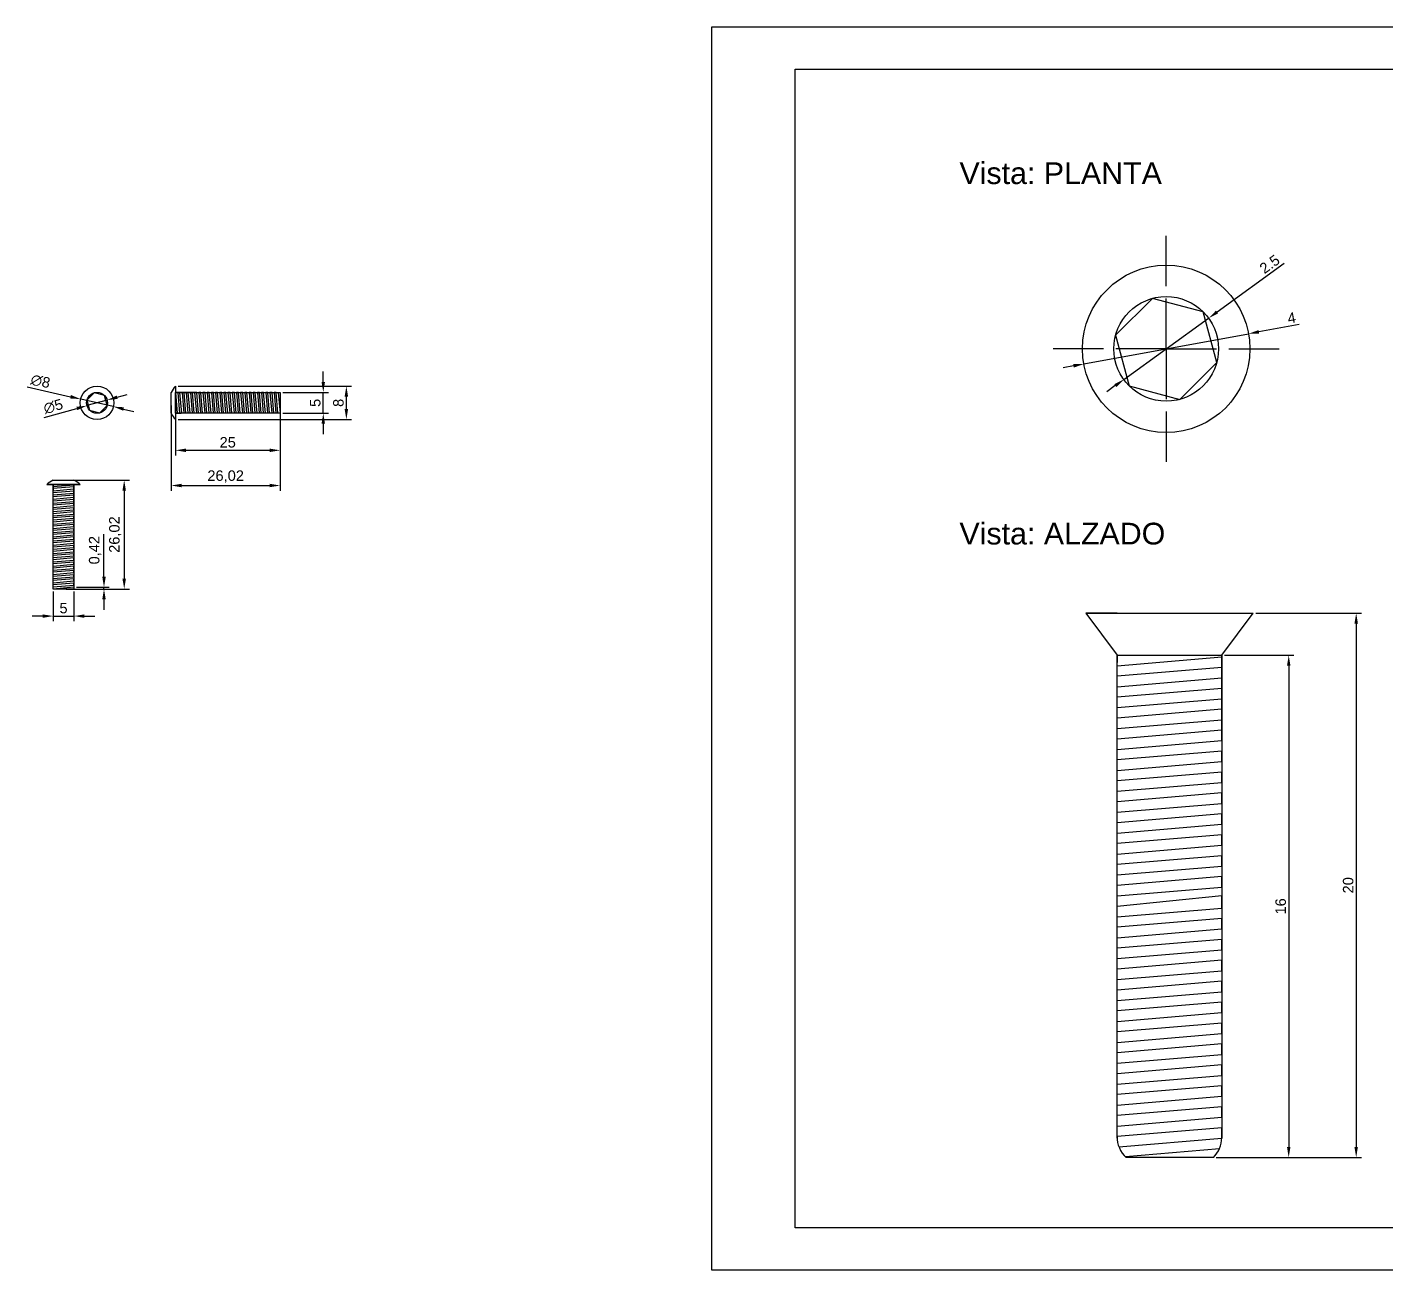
# Model space of a CAD drawing. Header units: millimetres. Extents: x 1406 to 3086, y 1988 to 2285.
# Drawn here: x 2502.3 to 2827, y 1988.1 to 2285.1 of the extents above; entities that cross this region are included whole.
import ezdxf

# ---------------------------------------------------------------- set-up
doc = ezdxf.new("R2010")
doc.units = ezdxf.units.MM
doc.linetypes.add('ACAD_ISO02W100', pattern=[15, 12, -3])
for name, color, linetype in [('BASE', 7, 'Continuous'), ('Cajetín', 7, 'Continuous'), ('COTA', 252, 'Continuous')]:
    doc.layers.add(name, color=color, linetype=linetype)
doc.styles.get("Standard").update_dxf_attribs({"font": 'arial.ttf'})
doc.dimstyles.new('ISO-25', dxfattribs={"dimtxt": 2.5, "dimasz": 2.5, "dimexe": 1.25, "dimexo": 0.625, "dimtad": 1, "dimtxsty": 'Standard', "dimcen": 2.5, "dimadec": 0, "dimazin": 0, "dimtfac": 1, "dimtmove": 0, "dimatfit": 3, "dimfxl": 1, "dimarcsym": 0})

# ---------------------------------------------------------------- blocks, each defined once
blk = doc.blocks.new('*D1')
at = {"color": 0, "lineweight": -2, "transparency": 16777216}
for p, q in [((2536.76, 2194.68), (2536.76, 2174.3)), ((2562.77, 2194.68), (2562.77, 2174.3)), ((2539.26, 2175.55), (2560.27, 2175.55))]:
    blk.add_line(p, q, dxfattribs=at)
at = {"color": 0, "transparency": 16777216}
for points in [[(2539.26, 2175.97), (2539.26, 2175.14), (2536.76, 2175.55)], [(2560.27, 2175.97), (2560.27, 2175.14), (2562.77, 2175.55)]]:
    blk.add_solid(points, dxfattribs=at)
at = {"color": 0, "transparency": 16777216, "insert": (2549.77, 2177.68), "char_height": 2.5, "attachment_point": 5}
blk.add_mtext('26,02', dxfattribs=at)
blk = doc.blocks.new('*D2')
at = {"color": 0, "lineweight": -2, "transparency": 16777216}
for p, q in [((2537.77, 2194.68), (2537.77, 2182.72)), ((2562.77, 2194.68), (2562.77, 2182.72)), ((2540.27, 2183.97), (2560.27, 2183.97))]:
    blk.add_line(p, q, dxfattribs=at)
at = {"color": 0, "transparency": 16777216}
for points in [[(2540.27, 2184.38), (2540.27, 2183.55), (2537.77, 2183.97)], [(2560.27, 2184.38), (2560.27, 2183.55), (2562.77, 2183.97)]]:
    blk.add_solid(points, dxfattribs=at)
at = {"color": 0, "transparency": 16777216, "insert": (2550.27, 2185.87), "char_height": 2.5, "attachment_point": 5}
blk.add_mtext('25', dxfattribs=at)
blk = doc.blocks.new('*D3')
at = {"color": 0, "lineweight": -2, "transparency": 16777216}
for p, q in [((2538.4, 2199.31), (2579.87, 2199.31)), ((2578.62, 2193.81), (2578.62, 2196.81)), ((2538.4, 2191.31), (2579.87, 2191.31))]:
    blk.add_line(p, q, dxfattribs=at)
at = {"color": 0, "transparency": 16777216}
for points in [[(2578.2, 2196.81), (2579.03, 2196.81), (2578.62, 2199.31)], [(2578.2, 2193.81), (2579.03, 2193.81), (2578.62, 2191.31)]]:
    blk.add_solid(points, dxfattribs=at)
at = {"color": 0, "transparency": 16777216, "insert": (2576.72, 2195.31), "char_height": 2.5, "attachment_point": 5, "rotation": 90}
blk.add_mtext('8', dxfattribs=at)
blk = doc.blocks.new('*D4')
at = {"color": 0, "lineweight": -2, "transparency": 16777216}
for p, q in [((2573.1, 2200.31), (2573.1, 2202.81)), ((2563.4, 2197.81), (2574.35, 2197.81)), ((2573.1, 2192.81), (2573.1, 2197.81)), ((2563.4, 2192.81), (2574.35, 2192.81)), ((2573.1, 2190.31), (2573.1, 2187.81))]:
    blk.add_line(p, q, dxfattribs=at)
at = {"color": 0, "transparency": 16777216}
for points in [[(2572.68, 2200.31), (2573.52, 2200.31), (2573.1, 2197.81)], [(2572.68, 2190.31), (2573.52, 2190.31), (2573.1, 2192.81)]]:
    blk.add_solid(points, dxfattribs=at)
at = {"color": 0, "transparency": 16777216, "insert": (2571.2, 2195.31), "char_height": 2.5, "attachment_point": 5, "rotation": 90}
blk.add_mtext('5', dxfattribs=at)
blk = doc.blocks.new('*D5')
at = {"color": 0, "lineweight": -2, "transparency": 16777216}
for p, q in [((2502.34, 2199.16), (2512.7, 2196.77)), ((2522.93, 2194.41), (2515.14, 2196.21)), ((2525.37, 2193.84), (2527.81, 2193.28))]:
    blk.add_line(p, q, dxfattribs=at)
at = {"color": 0, "transparency": 16777216}
for points in [[(2512.8, 2197.18), (2512.61, 2196.36), (2515.14, 2196.21)], [(2525.46, 2194.25), (2525.28, 2193.44), (2522.93, 2194.41)]]:
    blk.add_solid(points, dxfattribs=at)
at = {"color": 0, "transparency": 16777216, "insert": (2505.52, 2200.45), "char_height": 2.5, "attachment_point": 5, "rotation": 346.9891}
blk.add_mtext('∅8', dxfattribs=at)
blk = doc.blocks.new('*D6')
at = {"color": 0, "lineweight": -2, "transparency": 16777216}
for p, q in [((2521.45, 2195.98), (2516.63, 2194.64)), ((2523.85, 2196.65), (2526.26, 2197.32)), ((2506.39, 2191.79), (2514.22, 2193.97))]:
    blk.add_line(p, q, dxfattribs=at)
at = {"color": 0, "transparency": 16777216}
for points in [[(2523.74, 2197.05), (2523.97, 2196.25), (2521.45, 2195.98)], [(2514.11, 2194.37), (2514.33, 2193.57), (2516.63, 2194.64)]]:
    blk.add_solid(points, dxfattribs=at)
at = {"color": 0, "transparency": 16777216, "insert": (2508.57, 2194.44), "char_height": 2.5, "attachment_point": 5, "rotation": 15.5368}
blk.add_mtext('∅5', dxfattribs=at)
blk = doc.blocks.new('*D7')
at = {"color": 0, "lineweight": -2, "transparency": 16777216}
for p, q in [((2511.65, 2176.83), (2526.78, 2176.83)), ((2525.53, 2174.33), (2525.53, 2153.32)), ((2511.65, 2150.82), (2526.78, 2150.82))]:
    blk.add_line(p, q, dxfattribs=at)
at = {"color": 0, "transparency": 16777216}
for points in [[(2525.11, 2174.33), (2525.95, 2174.33), (2525.53, 2176.83)], [(2525.11, 2153.32), (2525.95, 2153.32), (2525.53, 2150.82)]]:
    blk.add_solid(points, dxfattribs=at)
at = {"color": 0, "transparency": 16777216, "insert": (2523.4, 2163.83), "char_height": 2.5, "attachment_point": 5, "rotation": 90}
blk.add_mtext('26,02', dxfattribs=at)
blk = doc.blocks.new('*D8')
at = {"color": 0, "lineweight": -2, "transparency": 16777216}
for p, q in [((2520.7, 2153.74), (2520.7, 2163.96)), ((2514.15, 2151.24), (2521.95, 2151.24)), ((2514.15, 2150.82), (2521.95, 2150.82)), ((2520.7, 2150.82), (2520.7, 2151.24)), ((2520.7, 2148.32), (2520.7, 2145.82))]:
    blk.add_line(p, q, dxfattribs=at)
at = {"color": 0, "transparency": 16777216}
for points in [[(2520.29, 2153.74), (2521.12, 2153.74), (2520.7, 2151.24)], [(2520.29, 2148.32), (2521.12, 2148.32), (2520.7, 2150.82)]]:
    blk.add_solid(points, dxfattribs=at)
at = {"color": 0, "transparency": 16777216, "insert": (2518.58, 2160.1), "char_height": 2.5, "attachment_point": 5, "rotation": 90}
blk.add_mtext('0,42', dxfattribs=at)
blk = doc.blocks.new('*D9')
at = {"layer": 'BASE', "color": 0, "lineweight": -2, "transparency": 16777216}
for p, q in [((2508.53, 2150.19), (2508.53, 2143.1)), ((2513.53, 2150.19), (2513.53, 2143.1)), ((2506.03, 2144.35), (2503.53, 2144.35)), ((2508.53, 2144.35), (2513.53, 2144.35)), ((2516.03, 2144.35), (2518.53, 2144.35))]:
    blk.add_line(p, q, dxfattribs=at)
at = {"layer": 'BASE', "color": 0, "transparency": 16777216}
for points in [[(2506.03, 2144.76), (2506.03, 2143.93), (2508.53, 2144.35)], [(2516.03, 2144.76), (2516.03, 2143.93), (2513.53, 2144.35)]]:
    blk.add_solid(points, dxfattribs=at)
at = {"layer": 'BASE', "color": 0, "transparency": 16777216, "insert": (2511.03, 2146.24), "char_height": 2.5, "attachment_point": 5}
blk.add_mtext('5', dxfattribs=at)
blk = doc.blocks.new('*D19')
at = {"layer": 'COTA', "color": 0, "lineweight": -2, "transparency": 16777216}
for p, q in [((2795.93, 2145.05), (2821.18, 2145.05)), ((2819.93, 2142.55), (2819.93, 2017.47)), ((2786.43, 2014.97), (2821.18, 2014.97))]:
    blk.add_line(p, q, dxfattribs=at)
at = {"layer": 'COTA', "color": 0, "transparency": 16777216}
for points in [[(2819.51, 2142.55), (2820.34, 2142.55), (2819.93, 2145.05)], [(2819.51, 2017.47), (2820.34, 2017.47), (2819.93, 2014.97)]]:
    blk.add_solid(points, dxfattribs=at)
at = {"layer": 'COTA', "color": 0, "transparency": 16777216, "insert": (2818.02, 2080.01), "char_height": 2.5, "width": 10.5536, "attachment_point": 5, "rotation": 90}
blk.add_mtext('20', dxfattribs=at)
blk = doc.blocks.new('*D20')
at = {"layer": 'COTA', "color": 0, "lineweight": -2, "transparency": 16777216}
for p, q in [((2788.43, 2134.97), (2805.05, 2134.97)), ((2803.8, 2132.47), (2803.8, 2017.47)), ((2786.43, 2014.97), (2805.05, 2014.97))]:
    blk.add_line(p, q, dxfattribs=at)
at = {"layer": 'COTA', "color": 0, "transparency": 16777216}
for points in [[(2803.39, 2132.47), (2804.22, 2132.47), (2803.8, 2134.97)], [(2803.39, 2017.47), (2804.22, 2017.47), (2803.8, 2014.97)]]:
    blk.add_solid(points, dxfattribs=at)
at = {"layer": 'COTA', "color": 0, "transparency": 16777216, "insert": (2801.9, 2074.97), "char_height": 2.5, "attachment_point": 5, "rotation": 90}
blk.add_mtext('16', dxfattribs=at)
blk = doc.blocks.new('*D28')
at = {"layer": 'COTA', "color": 0, "lineweight": -2, "transparency": 16777216}
for p, q in [((2802.74, 2228.63), (2786.68, 2217.01)), ((2764.4, 2200.89), (2784.65, 2215.54)), ((2762.37, 2199.42), (2760.35, 2197.96))]:
    blk.add_line(p, q, dxfattribs=at)
at = {"layer": 'COTA', "color": 0, "transparency": 16777216}
for points in [[(2786.43, 2217.35), (2786.92, 2216.67), (2784.65, 2215.54)], [(2762.13, 2199.76), (2762.62, 2199.08), (2764.4, 2200.89)]]:
    blk.add_solid(points, dxfattribs=at)
at = {"layer": 'COTA', "color": 0, "transparency": 16777216, "insert": (2799.25, 2228.46), "char_height": 2.5, "attachment_point": 5, "rotation": 35.8886}
blk.add_mtext('2.5', dxfattribs=at)
blk = doc.blocks.new('*D29')
at = {"layer": 'COTA', "color": 0, "lineweight": -2, "transparency": 16777216}
for p, q in [((2754.85, 2204.6), (2794.2, 2211.83)), ((2806.29, 2214.05), (2796.65, 2212.28)), ((2752.4, 2204.15), (2749.94, 2203.7))]:
    blk.add_line(p, q, dxfattribs=at)
at = {"layer": 'COTA', "color": 0, "transparency": 16777216}
for points in [[(2796.58, 2212.69), (2796.73, 2211.87), (2794.2, 2211.83)], [(2752.32, 2204.56), (2752.47, 2203.74), (2754.85, 2204.6)]]:
    blk.add_solid(points, dxfattribs=at)
at = {"layer": 'COTA', "color": 0, "transparency": 16777216, "insert": (2804.49, 2215.62), "char_height": 2.5, "attachment_point": 5, "rotation": 10.4086}
blk.add_mtext('4', dxfattribs=at)

msp = doc.modelspace()

# ---------------------------------------------------------------- linework, layer by layer
for p, q in [((2537.773, 2199.307), (2537.773, 2191.307)), ((2536.758, 2192.807), (2536.758, 2197.807)), ((2537.773, 2197.807), (2538.931, 2197.807)), ((2538.931, 2197.807), (2537.773, 2197.807)), ((2538.352, 2197.807), (2537.773, 2197.807)), ((2538.273, 2192.807), (2537.852, 2197.807)), ((2538.352, 2197.807), (2539.352, 2197.807)), ((2539.352, 2197.807), (2538.352, 2197.807)), ((2538.852, 2197.807), (2538.352, 2197.807)), ((2538.352, 2197.807), (2538.773, 2192.807)), ((2539.273, 2192.807), (2538.852, 2197.807)), ((2539.352, 2197.807), (2540.352, 2197.807)), ((2540.352, 2197.807), (2539.352, 2197.807)), ((2539.852, 2197.807), (2539.352, 2197.807)), ((2539.352, 2197.807), (2539.773, 2192.807)), ((2540.273, 2192.807), (2539.852, 2197.807)), ((2540.352, 2197.807), (2541.352, 2197.807)), ((2541.352, 2197.807), (2540.352, 2197.807)), ((2540.852, 2197.807), (2540.352, 2197.807)), ((2540.352, 2197.807), (2540.773, 2192.807)), ((2541.273, 2192.807), (2540.852, 2197.807)), ((2541.352, 2197.807), (2542.352, 2197.807)), ((2542.352, 2197.807), (2541.352, 2197.807)), ((2541.852, 2197.807), (2541.352, 2197.807)), ((2541.352, 2197.807), (2541.773, 2192.807)), ((2542.273, 2192.807), (2541.852, 2197.807)), ((2542.352, 2197.807), (2543.352, 2197.807)), ((2542.852, 2197.807), (2542.352, 2197.807)), ((2542.352, 2197.807), (2542.773, 2192.807)), ((2543.273, 2192.807), (2542.852, 2197.807)), ((2543.352, 2197.807), (2544.352, 2197.807)), ((2543.852, 2197.807), (2543.352, 2197.807)), ((2543.352, 2197.807), (2543.773, 2192.807)), ((2544.273, 2192.807), (2543.852, 2197.807)), ((2544.352, 2197.807), (2545.352, 2197.807)), ((2544.852, 2197.807), (2544.352, 2197.807)), ((2544.352, 2197.807), (2544.773, 2192.807)), ((2545.273, 2192.807), (2544.852, 2197.807)), ((2545.352, 2197.807), (2546.352, 2197.807)), ((2545.852, 2197.807), (2545.352, 2197.807)), ((2545.352, 2197.807), (2545.773, 2192.807)), ((2546.273, 2192.807), (2545.852, 2197.807)), ((2546.352, 2197.807), (2547.352, 2197.807)), ((2546.852, 2197.807), (2546.352, 2197.807)), ((2546.352, 2197.807), (2546.773, 2192.807)), ((2547.273, 2192.807), (2546.852, 2197.807)), ((2547.352, 2197.807), (2548.352, 2197.807)), ((2547.852, 2197.807), (2547.352, 2197.807)), ((2547.352, 2197.807), (2547.773, 2192.807)), ((2548.273, 2192.807), (2547.852, 2197.807)), ((2548.352, 2197.807), (2549.352, 2197.807)), ((2548.852, 2197.807), (2548.352, 2197.807)), ((2548.352, 2197.807), (2548.773, 2192.807)), ((2549.273, 2192.807), (2548.852, 2197.807)), ((2549.352, 2197.807), (2550.352, 2197.807)), ((2549.852, 2197.807), (2549.352, 2197.807)), ((2549.352, 2197.807), (2549.773, 2192.807)), ((2550.273, 2192.807), (2549.852, 2197.807)), ((2550.852, 2197.807), (2550.273, 2197.807)), ((2550.273, 2197.807), (2550.773, 2192.807)), ((2550.352, 2197.807), (2551.352, 2197.807)), ((2551.273, 2192.807), (2550.852, 2197.807)), ((2551.352, 2197.807), (2552.352, 2197.807)), ((2551.852, 2197.807), (2551.352, 2197.807)), ((2551.352, 2197.807), (2551.773, 2192.807)), ((2552.273, 2192.807), (2551.852, 2197.807)), ((2552.352, 2197.807), (2553.352, 2197.807)), ((2552.852, 2197.807), (2552.352, 2197.807)), ((2552.352, 2197.807), (2552.773, 2192.807)), ((2553.273, 2192.807), (2552.852, 2197.807)), ((2553.352, 2197.807), (2554.352, 2197.807)), ((2553.852, 2197.807), (2553.352, 2197.807)), ((2553.352, 2197.807), (2553.773, 2192.807)), ((2554.273, 2192.807), (2553.852, 2197.807)), ((2554.352, 2197.807), (2555.352, 2197.807)), ((2554.852, 2197.807), (2554.352, 2197.807)), ((2554.352, 2197.807), (2554.773, 2192.807)), ((2555.273, 2192.807), (2554.852, 2197.807)), ((2555.352, 2197.807), (2556.352, 2197.807)), ((2555.852, 2197.807), (2555.352, 2197.807)), ((2555.352, 2197.807), (2555.773, 2192.807)), ((2556.273, 2192.807), (2555.852, 2197.807)), ((2556.352, 2197.807), (2557.352, 2197.807)), ((2556.852, 2197.807), (2556.352, 2197.807)), ((2556.352, 2197.807), (2556.773, 2192.807)), ((2557.273, 2192.807), (2556.852, 2197.807)), ((2557.352, 2197.807), (2558.352, 2197.807)), ((2557.852, 2197.807), (2557.352, 2197.807)), ((2557.352, 2197.807), (2557.773, 2192.807)), ((2558.273, 2192.807), (2557.852, 2197.807)), ((2558.352, 2197.807), (2559.352, 2197.807)), ((2558.852, 2197.807), (2558.352, 2197.807)), ((2558.352, 2197.807), (2558.773, 2192.807)), ((2559.273, 2192.807), (2558.852, 2197.807)), ((2559.352, 2197.807), (2560.352, 2197.807)), ((2559.852, 2197.807), (2559.352, 2197.807)), ((2559.352, 2197.807), (2559.773, 2192.807)), ((2560.273, 2192.807), (2559.852, 2197.807)), ((2560.352, 2197.807), (2561.352, 2197.807)), ((2560.852, 2197.807), (2560.352, 2197.807)), ((2560.352, 2197.807), (2560.773, 2192.807)), ((2561.273, 2192.807), (2560.852, 2197.807)), ((2561.352, 2197.807), (2562.352, 2197.807)), ((2561.852, 2197.807), (2561.352, 2197.807)), ((2561.352, 2197.807), (2561.773, 2192.807)), ((2562.273, 2192.807), (2561.852, 2197.807)), ((2562.352, 2197.807), (2562.773, 2192.807)), ((2537.773, 2192.807), (2539.123, 2192.807)), ((2538.773, 2192.807), (2537.773, 2192.807)), ((2538.773, 2192.807), (2538.273, 2192.807)), ((2539.773, 2192.807), (2538.773, 2192.807)), ((2539.773, 2192.807), (2539.273, 2192.807)), ((2540.773, 2192.807), (2539.773, 2192.807)), ((2540.773, 2192.807), (2540.273, 2192.807)), ((2541.773, 2192.807), (2540.773, 2192.807)), ((2541.773, 2192.807), (2541.273, 2192.807)), ((2542.773, 2192.807), (2541.773, 2192.807)), ((2542.773, 2192.807), (2542.273, 2192.807)), ((2543.773, 2192.807), (2542.773, 2192.807)), ((2543.773, 2192.807), (2543.273, 2192.807)), ((2544.773, 2192.807), (2543.773, 2192.807)), ((2544.773, 2192.807), (2544.273, 2192.807)), ((2545.773, 2192.807), (2544.773, 2192.807)), ((2545.773, 2192.807), (2545.273, 2192.807)), ((2546.773, 2192.807), (2545.773, 2192.807)), ((2546.773, 2192.807), (2546.273, 2192.807)), ((2547.773, 2192.807), (2546.773, 2192.807)), ((2547.773, 2192.807), (2547.273, 2192.807)), ((2548.773, 2192.807), (2547.773, 2192.807)), ((2548.773, 2192.807), (2548.273, 2192.807)), ((2549.773, 2192.807), (2548.773, 2192.807)), ((2549.773, 2192.807), (2549.273, 2192.807)), ((2550.773, 2192.807), (2549.773, 2192.807)), ((2550.773, 2192.807), (2550.273, 2192.807)), ((2551.773, 2192.807), (2550.773, 2192.807)), ((2551.773, 2192.807), (2551.273, 2192.807)), ((2552.773, 2192.807), (2551.773, 2192.807)), ((2552.773, 2192.807), (2552.273, 2192.807)), ((2553.773, 2192.807), (2552.773, 2192.807)), ((2553.773, 2192.807), (2553.273, 2192.807)), ((2554.773, 2192.807), (2553.773, 2192.807)), ((2554.773, 2192.807), (2554.273, 2192.807)), ((2555.773, 2192.807), (2554.773, 2192.807)), ((2555.773, 2192.807), (2555.273, 2192.807)), ((2556.773, 2192.807), (2555.773, 2192.807)), ((2556.773, 2192.807), (2556.273, 2192.807)), ((2557.773, 2192.807), (2556.773, 2192.807)), ((2557.773, 2192.807), (2557.273, 2192.807)), ((2558.773, 2192.807), (2557.773, 2192.807)), ((2558.773, 2192.807), (2558.273, 2192.807)), ((2559.773, 2192.807), (2558.773, 2192.807)), ((2559.773, 2192.807), (2559.273, 2192.807)), ((2560.773, 2192.807), (2559.773, 2192.807)), ((2560.773, 2192.807), (2560.273, 2192.807)), ((2561.773, 2192.807), (2560.773, 2192.807)), ((2561.773, 2192.807), (2561.273, 2192.807)), ((2562.773, 2192.807), (2561.773, 2192.807)), ((2562.773, 2192.807), (2562.273, 2192.807)), ((2519.037, 2191.307), (2519.037, 2191.307)), ((2774.525, 2188.215), (2774.525, 2188.215)), ((2507.029, 2175.818), (2515.029, 2175.818)), ((2515.029, 2175.818), (2507.029, 2175.818)), ((2515.029, 2175.818), (2507.029, 2175.818)), ((2508.529, 2176.834), (2513.529, 2176.834)), ((2508.529, 2176.834), (2513.529, 2176.834)), ((2508.529, 2175.818), (2508.529, 2174.468)), ((2508.529, 2174.818), (2508.529, 2175.818)), ((2508.529, 2175.318), (2513.529, 2175.74)), ((2508.529, 2174.818), (2508.529, 2175.318)), ((2513.529, 2175.818), (2513.529, 2174.661)), ((2513.529, 2174.661), (2513.529, 2175.818)), ((2513.529, 2175.24), (2513.529, 2175.818)), ((2513.529, 2175.24), (2508.529, 2174.818)), ((2508.529, 2173.818), (2508.529, 2174.818)), ((2508.529, 2174.318), (2513.529, 2174.74)), ((2508.529, 2173.818), (2508.529, 2174.318)), ((2513.529, 2174.24), (2508.529, 2173.818)), ((2508.529, 2172.818), (2508.529, 2173.818)), ((2508.529, 2173.318), (2513.529, 2173.74)), ((2508.529, 2172.818), (2508.529, 2173.318)), ((2513.529, 2173.24), (2508.529, 2172.818)), ((2508.529, 2171.818), (2508.529, 2172.818)), ((2508.529, 2172.318), (2513.529, 2172.74)), ((2508.529, 2171.818), (2508.529, 2172.318)), ((2513.529, 2172.24), (2508.529, 2171.818)), ((2513.529, 2175.24), (2513.529, 2174.24)), ((2513.529, 2174.24), (2513.529, 2175.24)), ((2513.529, 2174.74), (2513.529, 2175.24)), ((2513.529, 2174.24), (2513.529, 2173.24)), ((2513.529, 2173.24), (2513.529, 2174.24)), ((2513.529, 2173.74), (2513.529, 2174.24)), ((2513.529, 2173.24), (2513.529, 2172.24)), ((2513.529, 2172.24), (2513.529, 2173.24)), ((2513.529, 2172.74), (2513.529, 2173.24)), ((2513.529, 2172.24), (2513.529, 2171.24)), ((2513.529, 2171.24), (2513.529, 2172.24)), ((2513.529, 2171.74), (2513.529, 2172.24)), ((2508.529, 2170.818), (2508.529, 2171.818)), ((2508.529, 2171.318), (2513.529, 2171.74)), ((2508.529, 2170.818), (2508.529, 2171.318)), ((2513.529, 2171.24), (2508.529, 2170.818)), ((2508.529, 2169.818), (2508.529, 2170.818)), ((2508.529, 2170.318), (2513.529, 2170.74)), ((2508.529, 2169.818), (2508.529, 2170.318)), ((2513.529, 2170.24), (2508.529, 2169.818)), ((2508.529, 2168.818), (2508.529, 2169.818)), ((2508.529, 2169.318), (2513.529, 2169.74)), ((2508.529, 2168.818), (2508.529, 2169.318)), ((2513.529, 2169.24), (2508.529, 2168.818)), ((2508.529, 2167.818), (2508.529, 2168.818)), ((2513.529, 2171.24), (2513.529, 2170.24)), ((2513.529, 2170.74), (2513.529, 2171.24)), ((2513.529, 2170.24), (2513.529, 2169.24)), ((2513.529, 2169.74), (2513.529, 2170.24)), ((2513.529, 2169.24), (2513.529, 2168.24)), ((2513.529, 2168.74), (2513.529, 2169.24)), ((2508.529, 2168.318), (2513.529, 2168.74)), ((2508.529, 2167.818), (2508.529, 2168.318)), ((2513.529, 2168.24), (2508.529, 2167.818)), ((2508.529, 2166.818), (2508.529, 2167.818)), ((2508.529, 2167.318), (2513.529, 2167.74)), ((2508.529, 2166.818), (2508.529, 2167.318)), ((2513.529, 2167.24), (2508.529, 2166.818)), ((2508.529, 2165.818), (2508.529, 2166.818)), ((2508.529, 2166.318), (2513.529, 2166.74)), ((2508.529, 2165.818), (2508.529, 2166.318)), ((2513.529, 2166.24), (2508.529, 2165.818)), ((2508.529, 2164.818), (2508.529, 2165.818)), ((2508.529, 2165.318), (2513.529, 2165.74)), ((2513.529, 2168.24), (2513.529, 2167.24)), ((2513.529, 2167.74), (2513.529, 2168.24)), ((2513.529, 2167.24), (2513.529, 2166.24)), ((2513.529, 2166.74), (2513.529, 2167.24)), ((2513.529, 2166.24), (2513.529, 2165.24)), ((2513.529, 2165.74), (2513.529, 2166.24)), ((2508.529, 2164.818), (2508.529, 2165.318)), ((2513.529, 2165.24), (2508.529, 2164.818)), ((2508.529, 2163.818), (2508.529, 2164.818)), ((2508.529, 2164.318), (2513.529, 2164.74)), ((2508.529, 2163.818), (2508.529, 2164.318)), ((2513.529, 2164.24), (2508.529, 2163.818)), ((2508.529, 2162.818), (2508.529, 2163.818)), ((2508.529, 2163.318), (2513.529, 2163.74)), ((2513.529, 2163.318), (2508.529, 2162.818)), ((2508.529, 2162.818), (2508.529, 2163.318)), ((2508.529, 2161.818), (2508.529, 2162.818)), ((2508.529, 2162.318), (2513.529, 2162.74)), ((2508.529, 2161.818), (2508.529, 2162.318)), ((2513.529, 2165.24), (2513.529, 2164.24)), ((2513.529, 2164.74), (2513.529, 2165.24)), ((2513.529, 2164.24), (2513.529, 2163.24)), ((2513.529, 2163.74), (2513.529, 2164.24)), ((2513.529, 2162.74), (2513.529, 2163.318)), ((2513.529, 2163.24), (2513.529, 2162.24)), ((2513.529, 2162.24), (2508.529, 2161.818)), ((2508.529, 2160.818), (2508.529, 2161.818)), ((2508.529, 2161.318), (2513.529, 2161.74)), ((2508.529, 2160.818), (2508.529, 2161.318)), ((2513.529, 2161.24), (2508.529, 2160.818)), ((2508.529, 2159.818), (2508.529, 2160.818)), ((2508.529, 2160.318), (2513.529, 2160.74)), ((2508.529, 2159.818), (2508.529, 2160.318)), ((2513.529, 2160.24), (2508.529, 2159.818)), ((2508.529, 2158.818), (2508.529, 2159.818)), ((2508.529, 2159.318), (2513.529, 2159.74)), ((2508.529, 2158.818), (2508.529, 2159.318)), ((2513.529, 2159.24), (2508.529, 2158.818)), ((2513.529, 2162.24), (2513.529, 2161.24)), ((2513.529, 2161.74), (2513.529, 2162.24)), ((2513.529, 2161.24), (2513.529, 2160.24)), ((2513.529, 2160.74), (2513.529, 2161.24)), ((2513.529, 2160.24), (2513.529, 2159.24)), ((2513.529, 2159.74), (2513.529, 2160.24)), ((2513.529, 2159.24), (2513.529, 2158.24)), ((2513.529, 2158.74), (2513.529, 2159.24)), ((2508.529, 2157.818), (2508.529, 2158.818)), ((2508.529, 2158.318), (2513.529, 2158.74)), ((2508.529, 2157.818), (2508.529, 2158.318)), ((2513.529, 2158.24), (2508.529, 2157.818)), ((2508.529, 2156.818), (2508.529, 2157.818)), ((2508.529, 2157.318), (2513.529, 2157.74)), ((2508.529, 2156.818), (2508.529, 2157.318)), ((2513.529, 2157.24), (2508.529, 2156.818)), ((2508.529, 2155.818), (2508.529, 2156.818)), ((2508.529, 2156.318), (2513.529, 2156.74)), ((2508.529, 2155.818), (2508.529, 2156.318)), ((2513.529, 2156.24), (2508.529, 2155.818)), ((2508.529, 2154.818), (2508.529, 2155.818)), ((2513.529, 2158.24), (2513.529, 2157.24)), ((2513.529, 2157.74), (2513.529, 2158.24)), ((2513.529, 2157.24), (2513.529, 2156.24)), ((2513.529, 2156.74), (2513.529, 2157.24)), ((2513.529, 2156.24), (2513.529, 2155.24)), ((2513.529, 2155.74), (2513.529, 2156.24)), ((2508.529, 2155.318), (2513.529, 2155.74)), ((2508.529, 2154.818), (2508.529, 2155.318)), ((2513.529, 2155.24), (2508.529, 2154.818)), ((2508.529, 2153.818), (2508.529, 2154.818)), ((2508.529, 2154.318), (2513.529, 2154.74)), ((2508.529, 2153.818), (2508.529, 2154.318)), ((2513.529, 2154.24), (2508.529, 2153.818)), ((2508.529, 2152.818), (2508.529, 2153.818)), ((2508.529, 2153.318), (2513.529, 2153.74)), ((2508.529, 2152.818), (2508.529, 2153.318)), ((2513.529, 2153.24), (2508.529, 2152.818)), ((2508.529, 2151.818), (2508.529, 2152.818)), ((2508.529, 2152.318), (2513.529, 2152.74)), ((2513.529, 2155.24), (2513.529, 2154.24)), ((2513.529, 2154.74), (2513.529, 2155.24)), ((2513.529, 2154.24), (2513.529, 2153.24)), ((2513.529, 2153.74), (2513.529, 2154.24)), ((2513.529, 2153.24), (2513.529, 2152.24)), ((2513.529, 2152.74), (2513.529, 2153.24)), ((2508.529, 2151.818), (2508.529, 2152.318)), ((2513.529, 2152.24), (2508.529, 2151.818)), ((2508.529, 2150.818), (2508.529, 2151.818)), ((2508.529, 2151.318), (2513.529, 2151.74)), ((2508.529, 2150.818), (2508.529, 2151.318)), ((2513.529, 2151.24), (2508.529, 2150.818)), ((2513.529, 2152.24), (2513.529, 2151.24)), ((2513.529, 2151.74), (2513.529, 2152.24)), ((2762.804, 2145.046), (2755.304, 2145.046)), ((2755.304, 2145.046), (2795.304, 2145.046)), ((2755.304, 2145.046), (2762.804, 2134.97)), ((2762.804, 2145.046), (2787.804, 2145.046)), ((2762.804, 2145.046), (2787.804, 2145.046)), ((2787.804, 2134.97), (2795.304, 2145.046)), ((2762.804, 2134.97), (2762.804, 2133.219)), ((2762.804, 2129.97), (2762.804, 2134.97)), ((2762.804, 2134.97), (2787.804, 2134.97)), ((2762.804, 2132.47), (2787.804, 2134.577)), ((2787.804, 2134.97), (2787.804, 2134.184)), ((2787.804, 2134.184), (2787.804, 2134.97)), ((2787.804, 2134.97), (2787.804, 2132.077)), ((2787.804, 2132.077), (2787.804, 2134.97)), ((2787.804, 2134.577), (2787.804, 2134.97)), ((2762.804, 2129.97), (2762.804, 2132.47)), ((2787.804, 2132.077), (2762.804, 2129.97)), ((2762.804, 2124.97), (2762.804, 2129.97)), ((2787.804, 2132.077), (2787.804, 2127.077)), ((2787.804, 2127.077), (2787.804, 2132.077)), ((2787.804, 2129.577), (2787.804, 2132.077)), ((2762.804, 2127.47), (2787.804, 2129.577)), ((2762.804, 2124.97), (2762.804, 2127.47)), ((2787.804, 2127.077), (2762.804, 2124.97)), ((2787.804, 2127.077), (2787.804, 2122.077)), ((2787.804, 2122.077), (2787.804, 2127.077)), ((2787.804, 2124.577), (2787.804, 2127.077)), ((2762.804, 2119.97), (2762.804, 2124.97)), ((2762.804, 2122.47), (2787.804, 2124.577)), ((2762.804, 2119.97), (2762.804, 2122.47)), ((2787.804, 2122.077), (2762.804, 2119.97)), ((2787.804, 2122.077), (2787.804, 2117.077)), ((2787.804, 2117.077), (2787.804, 2122.077)), ((2787.804, 2119.577), (2787.804, 2122.077)), ((2762.804, 2114.97), (2762.804, 2119.97)), ((2762.804, 2117.47), (2787.804, 2119.577)), ((2762.804, 2114.97), (2762.804, 2117.47)), ((2787.804, 2117.077), (2762.804, 2114.97)), ((2787.804, 2117.077), (2787.804, 2112.077)), ((2787.804, 2114.577), (2787.804, 2117.077)), ((2762.804, 2109.97), (2762.804, 2114.97)), ((2762.804, 2112.47), (2787.804, 2114.577)), ((2762.804, 2109.97), (2762.804, 2112.47)), ((2787.804, 2112.077), (2762.804, 2109.97)), ((2787.804, 2112.077), (2787.804, 2107.077)), ((2787.804, 2109.577), (2787.804, 2112.077)), ((2762.804, 2104.97), (2762.804, 2109.97)), ((2762.804, 2107.47), (2787.804, 2109.577)), ((2762.804, 2104.97), (2762.804, 2107.47)), ((2787.804, 2107.077), (2762.804, 2104.97)), ((2762.804, 2099.97), (2762.804, 2104.97)), ((2762.804, 2102.47), (2787.804, 2104.577)), ((2787.804, 2107.077), (2787.804, 2102.077)), ((2787.804, 2104.577), (2787.804, 2107.077)), ((2762.804, 2099.97), (2762.804, 2102.47)), ((2787.804, 2102.077), (2762.804, 2099.97)), ((2787.804, 2102.077), (2787.804, 2097.077)), ((2787.804, 2099.577), (2787.804, 2102.077)), ((2762.804, 2094.97), (2762.804, 2099.97)), ((2762.804, 2097.47), (2787.804, 2099.577)), ((2762.804, 2094.97), (2762.804, 2097.47)), ((2787.804, 2097.077), (2762.804, 2094.97)), ((2762.804, 2089.97), (2762.804, 2094.97)), ((2762.804, 2092.47), (2787.804, 2094.577)), ((2787.804, 2097.077), (2787.804, 2092.077)), ((2787.804, 2094.577), (2787.804, 2097.077)), ((2762.804, 2089.97), (2762.804, 2092.47)), ((2787.804, 2092.077), (2762.804, 2089.97)), ((2787.804, 2092.077), (2787.804, 2087.077)), ((2787.804, 2089.577), (2787.804, 2092.077)), ((2762.804, 2084.97), (2762.804, 2089.97)), ((2762.804, 2087.47), (2787.804, 2089.577)), ((2762.804, 2084.97), (2762.804, 2087.47)), ((2787.804, 2087.077), (2762.804, 2084.97)), ((2762.804, 2079.97), (2762.804, 2084.97)), ((2762.804, 2082.47), (2787.804, 2084.577)), ((2787.804, 2087.077), (2787.804, 2082.077)), ((2787.804, 2084.577), (2787.804, 2087.077)), ((2762.804, 2079.97), (2762.804, 2082.47)), ((2787.804, 2082.077), (2762.804, 2079.97)), ((2787.804, 2082.077), (2787.804, 2077.077)), ((2787.804, 2079.577), (2787.804, 2082.077)), ((2762.804, 2074.97), (2762.804, 2079.97)), ((2762.804, 2077.47), (2787.804, 2079.577)), ((2787.804, 2077.47), (2762.804, 2074.97)), ((2762.804, 2074.97), (2762.804, 2077.47)), ((2762.804, 2069.97), (2762.804, 2074.97)), ((2787.804, 2074.577), (2787.804, 2077.47)), ((2787.804, 2077.077), (2787.804, 2072.077)), ((2762.804, 2072.47), (2787.804, 2074.577)), ((2762.804, 2069.97), (2762.804, 2072.47)), ((2787.804, 2072.077), (2762.804, 2069.97)), ((2787.804, 2072.077), (2787.804, 2067.077)), ((2787.804, 2069.577), (2787.804, 2072.077)), ((2762.804, 2064.97), (2762.804, 2069.97)), ((2762.804, 2067.47), (2787.804, 2069.577)), ((2762.804, 2064.97), (2762.804, 2067.47)), ((2787.804, 2067.077), (2762.804, 2064.97)), ((2762.804, 2059.97), (2762.804, 2064.97)), ((2787.804, 2067.077), (2787.804, 2062.077)), ((2787.804, 2064.577), (2787.804, 2067.077)), ((2762.804, 2062.47), (2787.804, 2064.577)), ((2762.804, 2059.97), (2762.804, 2062.47)), ((2787.804, 2062.077), (2762.804, 2059.97)), ((2787.804, 2062.077), (2787.804, 2057.077)), ((2787.804, 2059.577), (2787.804, 2062.077)), ((2762.804, 2054.97), (2762.804, 2059.97)), ((2762.804, 2057.47), (2787.804, 2059.577)), ((2762.804, 2054.97), (2762.804, 2057.47)), ((2787.804, 2057.077), (2762.804, 2054.97)), ((2787.804, 2057.077), (2787.804, 2052.077)), ((2787.804, 2054.577), (2787.804, 2057.077)), ((2762.804, 2049.97), (2762.804, 2054.97)), ((2762.804, 2052.47), (2787.804, 2054.577)), ((2762.804, 2049.97), (2762.804, 2052.47)), ((2787.804, 2052.077), (2762.804, 2049.97)), ((2787.804, 2052.077), (2787.804, 2047.077)), ((2787.804, 2049.577), (2787.804, 2052.077)), ((2762.804, 2044.97), (2762.804, 2049.97)), ((2762.804, 2047.47), (2787.804, 2049.577)), ((2762.804, 2044.97), (2762.804, 2047.47)), ((2787.804, 2047.077), (2762.804, 2044.97)), ((2787.804, 2047.077), (2787.804, 2042.077)), ((2787.804, 2044.577), (2787.804, 2047.077)), ((2762.804, 2039.97), (2762.804, 2044.97)), ((2762.804, 2042.47), (2787.804, 2044.577)), ((2762.804, 2039.97), (2762.804, 2042.47)), ((2787.804, 2042.077), (2762.804, 2039.97)), ((2762.804, 2034.97), (2762.804, 2039.97)), ((2762.804, 2037.47), (2787.804, 2039.577)), ((2787.804, 2042.077), (2787.804, 2037.077)), ((2787.804, 2039.577), (2787.804, 2042.077)), ((2762.804, 2034.97), (2762.804, 2037.47)), ((2787.804, 2037.077), (2762.804, 2034.97)), ((2787.804, 2037.077), (2787.804, 2032.077)), ((2787.804, 2034.577), (2787.804, 2037.077)), ((2762.804, 2029.97), (2762.804, 2034.97)), ((2762.804, 2032.47), (2787.804, 2034.577)), ((2762.804, 2029.97), (2762.804, 2032.47)), ((2787.804, 2032.077), (2762.804, 2029.97)), ((2762.804, 2024.97), (2762.804, 2029.97)), ((2762.804, 2027.47), (2787.804, 2029.577)), ((2787.804, 2032.077), (2787.804, 2027.077)), ((2787.804, 2029.577), (2787.804, 2032.077)), ((2762.804, 2024.97), (2762.804, 2027.47)), ((2787.804, 2027.077), (2762.804, 2024.97)), ((2787.804, 2027.077), (2787.804, 2022.077)), ((2787.804, 2024.577), (2787.804, 2027.077)), ((2762.804, 2019.97), (2762.804, 2024.97)), ((2762.804, 2022.47), (2787.804, 2024.577)), ((2762.804, 2019.97), (2762.804, 2022.47)), ((2787.804, 2022.077), (2762.804, 2019.97)), ((2762.804, 2019.577), (2762.804, 2019.97)), ((2763.215, 2017.505), (2787.804, 2019.577)), ((2787.804, 2022.077), (2787.804, 2019.577)), ((2787.804, 2019.577), (2787.804, 2022.077)), ((2787.258, 2017.031), (2764.804, 2015.139))]:
    msp.add_line(p, q)
for points in [[(2537.773, 2197.807), (2562.773, 2197.807), (2562.773, 2192.807), (2537.773, 2192.807)], [(2508.529, 2175.818), (2513.529, 2175.818), (2513.529, 2150.818), (2508.529, 2150.818)], [(2513.529, 2175.818), (2513.529, 2150.818), (2508.529, 2150.818), (2508.529, 2175.818)]]:
    msp.add_lwpolyline(points, close=True)
for points in [[(2762.804, 2019.577), (2762.804, 2134.97)], [(2762.804, 2019.577), (2762.804, 2134.97)], [(2787.804, 2134.97), (2787.804, 2019.577)], [(2787.804, 2134.97), (2787.804, 2019.577)], [(2785.804, 2014.97), (2764.992, 2014.97)], [(2785.804, 2014.97), (2764.992, 2014.97)]]:
    msp.add_lwpolyline(points)
for centre, radius, start, end in [((2542.068, 2195.307), 5.869, 137.03426, 154.78757), ((2542.068, 2195.307), 5.869, 205.21243, 222.96574), ((2511.029, 2171.524), 5.869, 115.21243, 132.96574), ((2511.029, 2171.524), 5.869, 115.21243, 132.96574), ((2511.029, 2171.524), 5.869, 47.03426, 64.78757), ((2511.029, 2171.524), 5.869, 47.03426, 64.78757), ((2769.118, 2019.752), 6.316, 178.02136, 229.21352), ((2781.399, 2019.62), 6.405, 313.4512, 0.38667)]:
    msp.add_arc(centre, radius, start, end)
at = {"layer": 'BASE'}
for points in [[(2783.364, 2217.054), (2771.29, 2220.289), (2762.451, 2211.45), (2765.686, 2199.376), (2777.76, 2196.141), (2786.599, 2204.98)], [(2520.805, 2197.075), (2518.39, 2197.722), (2516.623, 2195.954), (2517.27, 2193.54), (2519.685, 2192.893), (2521.452, 2194.66)]]:
    msp.add_lwpolyline(points, close=True, dxfattribs=at)
for centre, radius in [((2774.525, 2208.215), 20), ((2774.525, 2208.215), 12.5), ((2519.037, 2195.307), 4), ((2519.037, 2195.307), 2.5)]:
    msp.add_circle(centre, radius, dxfattribs=at)
at = {"layer": 'Cajetín'}
for points in [[(2665.897, 1988.101), (3085.897, 1988.101), (3085.897, 2285.101), (2665.897, 2285.101)], [(2685.897, 2275.101), (3075.897, 2275.101), (3075.897, 1998.101), (2685.897, 1998.101)]]:
    msp.add_lwpolyline(points, close=True, dxfattribs=at)
at = {"layer": 'COTA', "linetype": 'ACAD_ISO02W100'}
for q in [(2774.525, 2235.215), (2747.525, 2208.215), (2774.525, 2181.215), (2801.525, 2208.215)]:
    msp.add_line((2774.525, 2208.215), q, dxfattribs=at)

# ---------------------------------------------------------------- texts
at = {"layer": 'BASE', "char_height": 5.19396, "attachment_point": 1}
for s, insert in [('Vista: PLANTA', (2725.124, 2252.799)), ('Vista: ALZADO', (2725.124, 2166.657))]:
    msp.add_mtext_dynamic_manual_height_columns(s, width=310.06023, gutter_width=25.97, heights=[0], dxfattribs=dict(at, insert=insert))

# ---------------------------------------------------------------- dimensions: what is measured, and where the dimension line sits
dim = msp.add_diameter_dim_2p(p1=(2522.935, 2194.407), p2=(2515.14, 2196.208), dimstyle='ISO-25')
dim.commit()
dim.dimension.update_dxf_attribs({"geometry": '*D5', "text_midpoint": (2505.078, 2198.533), "dimtype": 163})
for base, p1, p2, picture, middle in [((2573.099, 2197.807), (2562.773, 2192.807), (2562.773, 2197.807), '*D4', (2571.203, 2195.307)), ((2578.617, 2199.307), (2537.773, 2191.307), (2537.773, 2199.307), '*D3', (2576.715, 2195.307)), ((2525.531, 2150.818), (2511.029, 2176.834), (2511.029, 2150.818), '*D7', (2523.404, 2163.826)), ((2520.704, 2151.24), (2513.529, 2150.818), (2513.529, 2151.24), '*D8', (2518.577, 2160.099))]:
    dim = msp.add_linear_dim(base=base, p1=p1, p2=p2, angle=90, dimstyle='ISO-25')
    dim.commit()
    dim.dimension.update_dxf_attribs({"geometry": picture, "text_midpoint": middle})
dim = msp.add_diameter_dim_2p(p1=(2521.446, 2195.977), p2=(2516.629, 2194.638), dimstyle='ISO-25')
dim.commit()
dim.dimension.update_dxf_attribs({"geometry": '*D6', "text_midpoint": (2508.573, 2194.444)})
for base, p1, p2, picture, middle in [((2562.7733, 2175.552), (2536.7581, 2195.3073), (2562.7733, 2195.3073), '*D1', (2549.7657, 2177.6794)), ((2562.773, 2183.968), (2537.773, 2195.307), (2562.773, 2195.307), '*D2', (2550.273, 2185.87))]:
    dim = msp.add_linear_dim(base=base, p1=p1, p2=p2, dimstyle='ISO-25')
    dim.commit()
    dim.dimension.update_dxf_attribs({"geometry": picture, "text_midpoint": middle})
at = {"layer": 'BASE'}
dim = msp.add_linear_dim(base=(2513.529, 2144.345), p1=(2508.529, 2150.818), p2=(2513.529, 2150.818), dimstyle='ISO-25', dxfattribs=at)
dim.commit()
dim.dimension.update_dxf_attribs({"geometry": '*D9', "text_midpoint": (2511.029, 2146.241)})
at = {"layer": 'COTA'}
for p1, p2, text, picture, middle in [((2764.398, 2200.887), (2784.652, 2215.542), '2.5', '*D28', (2800.369, 2226.915)), ((2754.854, 2204.602), (2794.196, 2211.828), '4', '*D29', (2804.826, 2213.781))]:
    dim = msp.add_diameter_dim_2p(p1=p1, p2=p2, text=text, dimstyle='ISO-25', dxfattribs=at)
    dim.commit()
    dim.dimension.update_dxf_attribs({"geometry": picture, "text_midpoint": middle, "dimtype": 163})
for base, p1, text, picture, middle in [((2819.926, 2014.97), (2795.304, 2145.046), '20', '*D19', (2818.025, 2080.008)), ((2803.803, 2014.97), (2787.804, 2134.97), '16', '*D20', (2801.901, 2074.97))]:
    dim = msp.add_linear_dim(base=base, p1=p1, p2=(2785.804, 2014.97), angle=90, text=text, dimstyle='ISO-25', dxfattribs=at)
    dim.commit()
    dim.dimension.update_dxf_attribs({"geometry": picture, "text_midpoint": middle})

doc.saveas('drawing.dxf')
